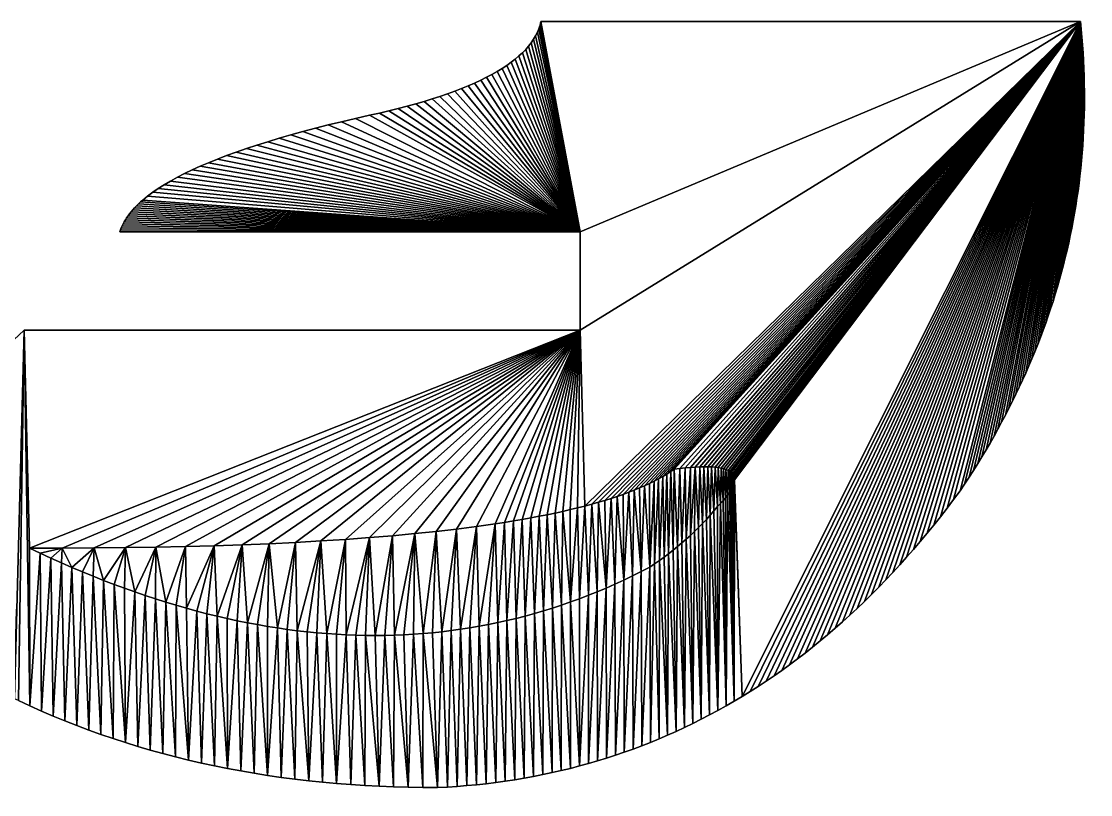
# Model space of a CAD drawing. Extents: x 10 to 917, y 10 to 841.
# Drawn here: x 241 to 310, y 209.5 to 259.3 of the extents above; entities that cross this region are included whole.
import ezdxf

# ---------------------------------------------------------------- set-up
doc = ezdxf.new("R2010")
doc.units = 0
doc.header["$MEASUREMENT"] = 0
doc.layers.get('0').update_dxf_attribs({"linetype": 'CONTINUOUS'})

msp = doc.modelspace()

# ---------------------------------------------------------------- linework, layer by layer
for p, q in [((274.494, 259.214), (274.462, 259.096)), ((274.521, 259.333), (274.494, 259.214)), ((309.303, 259.333), (274.521, 259.333)), ((309.353, 258.825), (309.303, 259.333)), ((274.289, 258.632), (274.175, 258.404)), ((274.385, 258.862), (274.289, 258.632)), ((274.426, 258.979), (274.385, 258.862)), ((274.462, 259.096), (274.426, 258.979)), ((309.397, 258.318), (309.353, 258.825)), ((273.891, 257.959), (273.722, 257.741)), ((274.043, 258.18), (273.891, 257.959)), ((274.175, 258.404), (274.043, 258.18)), ((309.437, 257.812), (309.397, 258.318)), ((273.327, 257.313), (273.102, 257.104)), ((273.534, 257.526), (273.327, 257.313)), ((273.722, 257.741), (273.534, 257.526)), ((309.47, 257.308), (309.437, 257.812)), ((309.499, 256.804), (309.47, 257.308)), ((272.315, 256.496), (272.016, 256.299)), ((272.596, 256.696), (272.315, 256.496)), ((272.858, 256.898), (272.596, 256.696)), ((273.102, 257.104), (272.858, 256.898)), ((309.522, 256.302), (309.499, 256.804)), ((271.362, 255.915), (271.008, 255.727)), ((271.699, 256.105), (271.362, 255.915)), ((272.016, 256.299), (271.699, 256.105)), ((309.539, 255.801), (309.522, 256.302)), ((309.551, 255.301), (309.539, 255.801)), ((269.833, 255.183), (269.404, 255.008)), ((270.243, 255.361), (269.833, 255.183)), ((270.635, 255.543), (270.243, 255.361)), ((271.008, 255.727), (270.635, 255.543)), ((309.558, 254.802), (309.551, 255.301)), ((268.007, 254.501), (267.504, 254.338)), ((268.491, 254.667), (268.007, 254.501)), ((268.957, 254.836), (268.491, 254.667)), ((269.404, 255.008), (268.957, 254.836)), ((309.559, 254.304), (309.558, 254.802)), ((265.308, 253.716), (264.713, 253.569)), ((265.885, 253.867), (265.308, 253.716)), ((266.443, 254.021), (265.885, 253.867)), ((266.983, 254.178), (266.443, 254.021)), ((267.504, 254.338), (266.983, 254.178)), ((309.545, 253.312), (309.554, 253.807)), ((309.554, 253.807), (309.559, 254.304)), ((262.554, 253.076), (261.667, 252.868)), ((263.467, 253.283), (262.554, 253.076)), ((264.099, 253.424), (263.467, 253.283)), ((264.713, 253.569), (264.099, 253.424)), ((309.53, 252.817), (309.545, 253.312)), ((259.973, 252.446), (259.166, 252.232)), ((260.807, 252.658), (259.973, 252.446)), ((261.667, 252.868), (260.807, 252.658)), ((309.483, 251.831), (309.509, 252.324)), ((309.509, 252.324), (309.53, 252.817)), ((257.63, 251.799), (256.902, 251.579)), ((258.385, 252.016), (257.63, 251.799)), ((259.166, 252.232), (258.385, 252.016)), ((309.451, 251.34), (309.483, 251.831)), ((255.526, 251.135), (254.877, 250.91)), ((256.201, 251.358), (255.526, 251.135)), ((256.902, 251.579), (256.201, 251.358)), ((309.414, 250.85), (309.451, 251.34)), ((253.659, 250.455), (253.09, 250.224)), ((254.255, 250.683), (253.659, 250.455)), ((254.877, 250.91), (254.255, 250.683)), ((309.324, 249.873), (309.372, 250.361)), ((309.372, 250.361), (309.414, 250.85)), ((252.031, 249.758), (251.541, 249.522)), ((252.547, 249.992), (252.031, 249.758)), ((253.09, 250.224), (252.547, 249.992)), ((309.271, 249.386), (309.324, 249.873)), ((250.64, 249.044), (250.23, 248.803)), ((251.077, 249.284), (250.64, 249.044)), ((251.541, 249.522), (251.077, 249.284)), ((309.148, 248.416), (309.212, 248.901)), ((309.212, 248.901), (309.271, 249.386)), ((249.488, 248.314), (249.157, 248.067)), ((249.846, 248.56), (249.488, 248.314)), ((250.23, 248.803), (249.846, 248.56)), ((309.078, 247.933), (309.148, 248.416)), ((248.574, 247.568), (248.445, 247.442)), ((248.71, 247.693), (248.574, 247.568)), ((248.852, 247.819), (248.71, 247.693)), ((249.157, 248.067), (248.852, 247.819)), ((309.003, 247.451), (309.078, 247.933)), ((247.898, 246.805), (247.808, 246.676)), ((247.994, 246.933), (247.898, 246.805)), ((248.097, 247.061), (247.994, 246.933)), ((248.206, 247.188), (248.097, 247.061)), ((248.322, 247.315), (248.206, 247.188)), ((248.445, 247.442), (248.322, 247.315)), ((308.837, 246.489), (308.923, 246.969)), ((308.923, 246.969), (309.003, 247.451)), ((247.516, 246.156), (247.46, 246.025)), ((247.58, 246.287), (247.516, 246.156)), ((247.649, 246.417), (247.58, 246.287)), ((247.725, 246.547), (247.649, 246.417)), ((247.808, 246.676), (247.725, 246.547)), ((308.746, 246.01), (308.837, 246.489)), ((247.41, 245.894), (247.367, 245.762)), ((247.367, 245.762), (277.039, 245.762)), ((247.46, 246.025), (247.41, 245.894)), ((277.039, 245.762), (277.039, 239.42)), ((308.547, 245.055), (308.649, 245.532)), ((308.649, 245.532), (308.746, 246.01)), ((308.439, 244.58), (308.547, 245.055)), ((308.207, 243.632), (308.326, 244.105)), ((308.326, 244.105), (308.439, 244.58)), ((308.083, 243.159), (308.207, 243.632)), ((307.819, 242.218), (307.954, 242.688)), ((307.954, 242.688), (308.083, 243.159)), ((307.679, 241.749), (307.819, 242.218)), ((307.382, 240.814), (307.533, 241.281)), ((307.533, 241.281), (307.679, 241.749)), ((307.225, 240.349), (307.382, 240.814)), ((307.063, 239.884), (307.225, 240.349)), ((241.207, 239.42), (240.534, 238.81)), ((277.039, 239.42), (241.207, 239.42)), ((306.722, 238.958), (306.895, 239.421)), ((306.895, 239.421), (307.063, 239.884)), ((306.544, 238.497), (306.722, 238.958)), ((306.171, 237.578), (306.36, 238.037)), ((306.36, 238.037), (306.544, 238.497)), ((305.976, 237.12), (306.171, 237.578)), ((305.57, 236.207), (305.776, 236.663)), ((305.776, 236.663), (305.976, 237.12)), ((305.359, 235.753), (305.57, 236.207)), ((304.921, 234.847), (305.143, 235.299)), ((305.143, 235.299), (305.359, 235.753)), ((304.46, 233.946), (304.693, 234.396)), ((304.693, 234.396), (304.921, 234.847)), ((304.222, 233.496), (304.46, 233.946)), ((303.729, 232.602), (303.978, 233.049)), ((303.978, 233.049), (304.222, 233.496)), ((303.475, 232.156), (303.729, 232.602)), ((302.949, 231.268), (303.215, 231.711)), ((303.215, 231.711), (303.475, 232.156)), ((302.678, 230.826), (302.949, 231.268)), ((282.636, 230.153), (282.884, 230.31)), ((282.884, 230.31), (283.118, 230.471)), ((283.118, 230.471), (283.481, 230.516)), ((283.481, 230.516), (283.826, 230.553)), ((283.826, 230.553), (284.153, 230.582)), ((284.153, 230.582), (284.463, 230.604)), ((284.463, 230.604), (284.754, 230.617)), ((284.754, 230.617), (285.028, 230.623)), ((285.028, 230.623), (285.284, 230.622)), ((285.284, 230.622), (285.523, 230.612)), ((285.523, 230.612), (285.743, 230.595)), ((285.743, 230.595), (285.946, 230.57)), ((285.946, 230.57), (286.131, 230.537)), ((286.131, 230.537), (286.299, 230.497)), ((286.299, 230.497), (286.448, 230.449)), ((286.448, 230.449), (286.58, 230.393)), ((286.58, 230.393), (286.694, 230.329)), ((286.694, 230.329), (286.79, 230.258)), ((286.79, 230.258), (286.868, 230.179)), ((302.12, 229.944), (302.402, 230.384)), ((302.402, 230.384), (302.678, 230.826)), ((281.515, 229.547), (281.815, 229.694)), ((281.815, 229.694), (282.102, 229.844)), ((282.102, 229.844), (282.376, 229.997)), ((282.376, 229.997), (282.636, 230.153)), ((286.868, 230.179), (286.901, 230.136)), ((286.901, 230.136), (286.929, 230.092)), ((286.929, 230.092), (286.953, 230.045)), ((286.953, 230.045), (286.972, 229.997)), ((286.994, 229.667), (286.965, 229.541)), ((286.972, 229.997), (286.987, 229.947)), ((286.987, 229.947), (286.997, 229.895)), ((287.004, 229.785), (286.994, 229.667)), ((286.997, 229.895), (287.004, 229.785)), ((301.833, 229.505), (302.12, 229.944)), ((279.817, 228.847), (280.183, 228.982)), ((280.183, 228.982), (280.536, 229.119)), ((280.536, 229.119), (280.875, 229.259)), ((280.875, 229.259), (281.202, 229.402)), ((281.202, 229.402), (281.515, 229.547)), ((286.674, 228.961), (286.557, 228.797)), ((286.774, 229.118), (286.674, 228.961)), ((286.855, 229.267), (286.774, 229.118)), ((286.919, 229.408), (286.855, 229.267)), ((286.965, 229.541), (286.919, 229.408)), ((301.122, 228.504), (301.54, 229.067)), ((301.54, 229.067), (301.833, 229.505)), ((277.343, 228.092), (277.789, 228.212)), ((277.789, 228.212), (278.221, 228.334)), ((278.221, 228.334), (278.639, 228.458)), ((278.639, 228.458), (279.045, 228.585)), ((279.045, 228.585), (279.438, 228.715)), ((279.438, 228.715), (279.817, 228.847)), ((286.099, 228.257), (285.91, 228.062)), ((286.269, 228.445), (286.099, 228.257)), ((286.422, 228.625), (286.269, 228.445)), ((286.557, 228.797), (286.422, 228.625)), ((300.7, 227.949), (301.122, 228.504)), ((274.395, 227.43), (274.919, 227.534)), ((274.919, 227.534), (275.431, 227.641)), ((275.431, 227.641), (275.929, 227.75)), ((275.929, 227.75), (276.413, 227.861)), ((276.413, 227.861), (276.885, 227.976)), ((276.885, 227.976), (277.343, 228.092)), ((285.435, 227.506), (285.189, 227.235)), ((285.675, 227.782), (285.435, 227.506)), ((285.91, 228.062), (285.675, 227.782)), ((300.275, 227.402), (300.7, 227.949)), ((270.355, 226.775), (271.575, 226.949)), ((271.575, 226.949), (272.166, 227.04)), ((272.166, 227.04), (272.743, 227.134)), ((272.743, 227.134), (273.307, 227.23)), ((273.307, 227.23), (273.857, 227.329)), ((273.857, 227.329), (274.395, 227.43)), ((284.939, 226.969), (284.683, 226.708)), ((285.189, 227.235), (284.939, 226.969)), ((299.414, 226.334), (299.846, 226.864)), ((299.846, 226.864), (300.275, 227.402)), ((263.462, 226.057), (264.946, 226.18)), ((264.946, 226.18), (266.377, 226.313)), ((266.377, 226.313), (267.756, 226.457)), ((267.756, 226.457), (269.082, 226.611)), ((269.082, 226.611), (270.355, 226.775)), ((284.157, 226.2), (283.886, 225.954)), ((284.423, 226.452), (284.157, 226.2)), ((284.683, 226.708), (284.423, 226.452)), ((298.978, 225.813), (299.414, 226.334)), ((247.73, 225.412), (249.689, 225.442)), ((249.689, 225.442), (251.595, 225.483)), ((251.595, 225.483), (253.449, 225.534)), ((253.449, 225.534), (255.249, 225.596)), ((255.249, 225.596), (256.998, 225.667)), ((256.998, 225.667), (258.693, 225.749)), ((258.693, 225.749), (260.335, 225.841)), ((260.335, 225.841), (261.925, 225.944)), ((261.925, 225.944), (263.462, 226.057)), ((283.33, 225.475), (283.044, 225.243)), ((283.61, 225.712), (283.33, 225.475)), ((283.886, 225.954), (283.61, 225.712)), ((298.539, 225.3), (298.978, 225.813)), ((242.225, 225.055), (241.536, 225.382)), ((241.536, 225.382), (243.653, 225.382)), ((242.913, 224.738), (242.225, 225.055)), ((243.599, 224.431), (242.913, 224.738)), ((243.653, 225.382), (245.718, 225.392)), ((245.718, 225.392), (247.73, 225.412)), ((282.457, 224.793), (282.156, 224.575)), ((282.753, 225.015), (282.457, 224.793)), ((283.044, 225.243), (282.753, 225.015)), ((297.651, 224.299), (298.097, 224.795)), ((298.097, 224.795), (298.539, 225.3)), ((244.283, 224.133), (243.599, 224.431)), ((244.964, 223.845), (244.283, 224.133)), ((281.539, 224.154), (280.978, 223.865)), ((281.85, 224.362), (281.539, 224.154)), ((282.156, 224.575), (281.85, 224.362)), ((297.202, 223.811), (297.651, 224.299)), ((245.644, 223.567), (244.964, 223.845)), ((246.321, 223.299), (245.644, 223.567)), ((280.416, 223.587), (279.852, 223.318)), ((280.978, 223.865), (280.416, 223.587)), ((296.749, 223.332), (297.202, 223.811)), ((246.997, 223.041), (246.321, 223.299)), ((247.67, 222.792), (246.997, 223.041)), ((248.341, 222.553), (247.67, 222.792)), ((278.717, 222.809), (278.146, 222.569)), ((279.285, 223.058), (278.717, 222.809)), ((279.852, 223.318), (279.285, 223.058)), ((295.834, 222.398), (296.293, 222.861)), ((296.293, 222.861), (296.749, 223.332)), ((249.011, 222.324), (248.341, 222.553)), ((249.678, 222.104), (249.011, 222.324)), ((250.343, 221.895), (249.678, 222.104)), ((276.999, 222.119), (276.422, 221.909)), ((277.574, 222.34), (276.999, 222.119)), ((278.146, 222.569), (277.574, 222.34)), ((295.371, 221.944), (295.834, 222.398)), ((251.006, 221.695), (250.343, 221.895)), ((251.667, 221.505), (251.006, 221.695)), ((252.326, 221.324), (251.667, 221.505)), ((252.983, 221.154), (252.326, 221.324)), ((274.68, 221.337), (274.095, 221.165)), ((275.262, 221.518), (274.68, 221.337)), ((275.843, 221.709), (275.262, 221.518)), ((276.422, 221.909), (275.843, 221.709)), ((294.434, 221.061), (294.904, 221.498)), ((294.904, 221.498), (295.371, 221.944)), ((253.638, 220.993), (252.983, 221.154)), ((254.291, 220.842), (253.638, 220.993)), ((254.941, 220.701), (254.291, 220.842)), ((255.59, 220.569), (254.941, 220.701)), ((272.327, 220.71), (271.734, 220.578)), ((272.919, 220.852), (272.327, 220.71)), ((273.508, 221.004), (272.919, 220.852)), ((274.095, 221.165), (273.508, 221.004)), ((293.484, 220.211), (293.961, 220.632)), ((293.961, 220.632), (294.434, 221.061)), ((256.237, 220.447), (255.59, 220.569)), ((256.881, 220.335), (256.237, 220.447)), ((257.524, 220.233), (256.881, 220.335)), ((258.164, 220.141), (257.524, 220.233)), ((258.803, 220.058), (258.164, 220.141)), ((259.439, 219.985), (258.803, 220.058)), ((260.073, 219.922), (259.439, 219.985)), ((260.705, 219.869), (260.073, 219.922)), ((267.524, 219.926), (266.915, 219.872)), ((268.132, 219.99), (267.524, 219.926)), ((268.738, 220.063), (268.132, 219.99)), ((269.341, 220.147), (268.738, 220.063)), ((269.942, 220.24), (269.341, 220.147)), ((270.542, 220.343), (269.942, 220.24)), ((271.139, 220.456), (270.542, 220.343)), ((271.734, 220.578), (271.139, 220.456)), ((293.004, 219.799), (293.484, 220.211)), ((261.336, 219.825), (260.705, 219.869)), ((261.964, 219.791), (261.336, 219.825)), ((262.59, 219.767), (261.964, 219.791)), ((263.214, 219.753), (262.59, 219.767)), ((263.836, 219.748), (263.214, 219.753)), ((264.456, 219.753), (263.836, 219.748)), ((265.074, 219.768), (264.456, 219.753)), ((265.689, 219.793), (265.074, 219.768)), ((266.303, 219.828), (265.689, 219.793)), ((266.915, 219.872), (266.303, 219.828)), ((292.034, 219), (292.521, 219.395)), ((292.521, 219.395), (293.004, 219.799)), ((291.05, 218.234), (291.544, 218.613)), ((291.544, 218.613), (292.034, 219)), ((290.052, 217.502), (290.552, 217.864)), ((290.552, 217.864), (291.05, 218.234)), ((289.548, 217.149), (290.052, 217.502)), ((288.015, 216.139), (288.529, 216.467)), ((288.529, 216.467), (289.04, 216.804)), ((289.04, 216.804), (289.548, 217.149)), ((286.976, 215.508), (287.497, 215.819)), ((287.497, 215.819), (288.015, 216.139)), ((240.834, 215.556), (241.572, 215.21)), ((241.572, 215.21), (242.317, 214.876)), ((285.923, 214.91), (286.451, 215.205)), ((286.451, 215.205), (286.976, 215.508)), ((242.317, 214.876), (243.069, 214.552)), ((243.069, 214.552), (243.827, 214.239)), ((284.857, 214.346), (285.392, 214.624)), ((285.392, 214.624), (285.923, 214.91)), ((243.827, 214.239), (244.593, 213.938)), ((244.593, 213.938), (245.365, 213.647)), ((283.231, 213.563), (283.777, 213.815)), ((283.777, 213.815), (284.318, 214.076)), ((284.318, 214.076), (284.857, 214.346)), ((245.365, 213.647), (246.145, 213.368)), ((246.145, 213.368), (246.931, 213.099)), ((246.931, 213.099), (247.724, 212.841)), ((281.575, 212.855), (282.131, 213.082)), ((282.131, 213.082), (282.683, 213.318)), ((282.683, 213.318), (283.231, 213.563)), ((247.724, 212.841), (248.524, 212.594)), ((248.524, 212.594), (249.33, 212.359)), ((249.33, 212.359), (250.144, 212.134)), ((279.888, 212.223), (280.454, 212.425)), ((280.454, 212.425), (281.016, 212.636)), ((281.016, 212.636), (281.575, 212.855)), ((250.144, 212.134), (250.964, 211.92)), ((250.964, 211.92), (251.791, 211.717)), ((251.791, 211.717), (252.625, 211.525)), ((277.591, 211.498), (278.17, 211.666)), ((278.17, 211.666), (278.747, 211.844)), ((278.747, 211.844), (279.319, 212.029)), ((279.319, 212.029), (279.888, 212.223)), ((252.625, 211.525), (253.466, 211.344)), ((253.466, 211.344), (254.314, 211.174)), ((254.314, 211.174), (255.169, 211.015)), ((255.169, 211.015), (256.03, 210.867)), ((275.239, 210.907), (275.832, 211.042)), ((275.832, 211.042), (276.422, 211.185)), ((276.422, 211.185), (277.008, 211.337)), ((277.008, 211.337), (277.591, 211.498)), ((256.03, 210.867), (256.899, 210.73)), ((256.899, 210.73), (257.774, 210.604)), ((257.774, 210.604), (258.656, 210.489)), ((258.656, 210.489), (259.545, 210.385)), ((259.545, 210.385), (260.441, 210.291)), ((260.441, 210.291), (261.343, 210.209)), ((270.991, 210.196), (271.608, 210.272)), ((271.608, 210.272), (272.222, 210.357)), ((272.222, 210.357), (272.832, 210.45)), ((272.832, 210.45), (273.439, 210.552)), ((273.439, 210.552), (274.042, 210.662)), ((274.042, 210.662), (274.642, 210.78)), ((274.642, 210.78), (275.239, 210.907)), ((261.343, 210.209), (262.253, 210.138)), ((262.253, 210.138), (263.169, 210.077)), ((263.169, 210.077), (264.092, 210.028)), ((264.092, 210.028), (265.022, 209.99)), ((265.022, 209.99), (265.959, 209.962)), ((265.959, 209.962), (266.903, 209.946)), ((266.903, 209.946), (267.853, 209.94)), ((267.853, 209.94), (268.488, 209.975)), ((268.488, 209.975), (269.119, 210.018)), ((269.119, 210.018), (269.746, 210.069)), ((269.746, 210.069), (270.37, 210.128)), ((270.37, 210.128), (270.991, 210.196))]:
    msp.add_line(p, q)

# ---------------------------------------------------------------- meshes
mesh = msp.add_polyface()
corners = [(277.039, 245.762), (252.031, 249.758), (252.547, 249.992), (253.09, 250.224), (253.659, 250.455), (254.255, 250.683), (254.877, 250.91), (255.526, 251.135), (256.201, 251.358), (256.902, 251.579), (257.63, 251.799), (258.385, 252.016), (259.166, 252.232), (259.973, 252.446), (260.807, 252.658), (261.667, 252.868), (262.554, 253.076), (263.467, 253.283), (264.099, 253.424), (264.713, 253.569), (265.308, 253.716), (265.885, 253.867), (266.443, 254.021), (266.983, 254.178), (267.504, 254.338), (268.007, 254.501), (268.491, 254.667), (268.957, 254.836), (269.404, 255.008), (269.833, 255.183), (270.243, 255.361), (270.635, 255.543), (271.008, 255.727), (271.362, 255.915), (271.699, 256.105), (272.016, 256.299), (272.315, 256.496), (272.596, 256.696), (272.858, 256.898), (273.102, 257.104), (273.327, 257.313), (273.534, 257.526), (273.722, 257.741), (273.891, 257.959), (274.043, 258.18), (274.175, 258.404), (274.289, 258.632), (274.385, 258.862), (274.426, 258.979), (274.462, 259.096), (274.494, 259.214), (274.521, 259.333)]
mesh.append_faces([[corners[k] for k in face] for face in [(0, 1, 2), (0, 2, 3), (0, 3, 4), (0, 4, 5), (0, 5, 6), (0, 6, 7), (0, 7, 8), (0, 8, 9), (0, 9, 10), (0, 10, 11), (0, 11, 12), (0, 12, 13), (0, 13, 14), (0, 14, 15), (0, 15, 16), (0, 16, 17), (0, 17, 18), (0, 18, 19), (0, 19, 20), (0, 20, 21), (0, 21, 22), (0, 22, 23), (0, 23, 24), (0, 24, 25), (0, 25, 26), (0, 26, 27), (0, 27, 28), (0, 28, 29), (0, 29, 30), (0, 30, 31), (0, 31, 32), (0, 32, 33), (0, 33, 34), (0, 34, 35), (0, 35, 36), (0, 36, 37), (0, 37, 38), (0, 38, 39), (0, 39, 40), (0, 40, 41), (0, 41, 42), (0, 42, 43), (0, 43, 44), (0, 44, 45), (0, 45, 46), (0, 46, 47), (0, 47, 48), (0, 48, 49), (0, 49, 50), (0, 50, 51)]], dxfattribs={"vtx0": -1, "vtx2": -1})
mesh = msp.add_polyface()
corners = [(277.039, 245.762), (274.521, 259.333), (309.303, 259.333), (277.039, 239.42), (277.343, 228.092), (280.183, 228.982), (280.536, 229.119), (280.875, 229.259), (281.202, 229.402), (281.515, 229.547), (281.815, 229.694), (282.102, 229.844), (282.376, 229.997), (282.636, 230.153), (282.884, 230.31), (283.118, 230.471), (283.481, 230.516), (283.826, 230.553), (284.153, 230.582), (284.463, 230.604), (284.754, 230.617), (285.028, 230.623), (285.284, 230.622), (285.523, 230.612), (285.743, 230.595), (285.946, 230.57), (286.131, 230.537), (286.299, 230.497), (286.448, 230.449), (286.58, 230.393), (286.694, 230.329), (286.79, 230.258), (286.868, 230.179), (286.901, 230.136), (286.929, 230.092), (286.953, 230.045), (286.972, 229.997), (286.987, 229.947), (286.997, 229.895), (287.004, 229.785), (301.54, 229.067), (301.833, 229.505), (302.12, 229.944), (302.402, 230.384), (302.678, 230.826), (302.949, 231.268), (303.215, 231.711), (303.475, 232.156), (303.729, 232.602), (303.978, 233.049), (304.222, 233.496), (304.46, 233.946), (304.693, 234.396), (304.921, 234.847)]
mesh.append_faces([[corners[k] for k in face] for face in [(0, 2, 3), (5, 2, 6), (6, 2, 7), (7, 2, 8), (8, 2, 9), (9, 2, 10), (10, 2, 11), (11, 2, 12), (12, 2, 13), (13, 2, 14), (14, 2, 15), (15, 2, 16), (16, 2, 17), (17, 2, 18), (18, 2, 19), (19, 2, 20), (20, 2, 21), (21, 2, 22), (22, 2, 23), (23, 2, 24), (24, 2, 25), (25, 2, 26), (26, 2, 27), (27, 2, 28), (28, 2, 29), (29, 2, 30), (30, 2, 31), (31, 2, 32), (32, 2, 33), (33, 2, 34), (34, 2, 35), (35, 2, 36), (36, 2, 37), (37, 2, 38), (38, 2, 39), (40, 2, 41), (41, 2, 42), (42, 2, 43), (43, 2, 44), (44, 2, 45), (45, 2, 46), (46, 2, 47), (47, 2, 48), (48, 2, 49), (49, 2, 50), (50, 2, 51), (51, 2, 52), (52, 2, 53)]], dxfattribs={"vtx0": -1, "vtx1": -1})
mesh.append_faces([[corners[k] for k in face] for face in [(3, 2, 4)]], dxfattribs={"vtx0": -1, "vtx1": -1, "vtx2": -1})
mesh.append_faces([[corners[k] for k in face] for face in [(0, 1, 2)]], dxfattribs={"vtx0": -1, "vtx2": -1})
mesh = msp.add_polyface()
corners = [(277.343, 228.092), (309.303, 259.333), (277.789, 228.212), (278.221, 228.334), (278.639, 228.458), (279.045, 228.585), (279.438, 228.715), (279.817, 228.847), (280.183, 228.982), (287.004, 229.785), (287.497, 215.819), (288.015, 216.139), (288.529, 216.467), (289.04, 216.804), (289.548, 217.149), (290.052, 217.502), (290.552, 217.864), (291.05, 218.234), (291.544, 218.613), (292.034, 219), (292.521, 219.395), (293.004, 219.799), (293.484, 220.211), (293.961, 220.632), (294.434, 221.061), (294.904, 221.498), (295.371, 221.944), (295.834, 222.398), (296.293, 222.861), (296.749, 223.332), (297.202, 223.811), (297.651, 224.299), (298.097, 224.795), (298.539, 225.3), (298.978, 225.813), (299.414, 226.334), (299.846, 226.864), (300.275, 227.402), (300.7, 227.949), (301.122, 228.504), (301.54, 229.067), (286.451, 215.205), (286.099, 228.257), (286.269, 228.445), (286.422, 228.625), (286.557, 228.797), (286.976, 215.508), (286.674, 228.961), (286.774, 229.118), (286.855, 229.267), (286.919, 229.408), (286.965, 229.541), (286.994, 229.667)]
mesh.append_faces([[corners[k] for k in face] for face in [(0, 1, 2), (2, 1, 3), (3, 1, 4), (4, 1, 5), (5, 1, 6), (6, 1, 7), (7, 1, 8), (10, 1, 11), (11, 1, 12), (12, 1, 13), (13, 1, 14), (14, 1, 15), (15, 1, 16), (16, 1, 17), (17, 1, 18), (18, 1, 19), (19, 1, 20), (20, 1, 21), (21, 1, 22), (22, 1, 23), (23, 1, 24), (24, 1, 25), (25, 1, 26), (26, 1, 27), (27, 1, 28), (28, 1, 29), (29, 1, 30), (30, 1, 31), (31, 1, 32), (32, 1, 33), (33, 1, 34), (34, 1, 35), (35, 1, 36), (36, 1, 37), (37, 1, 38), (38, 1, 39), (39, 1, 40), (41, 45, 46), (46, 52, 10)]], dxfattribs={"vtx0": -1, "vtx1": -1})
mesh.append_faces([[corners[k] for k in face] for face in [(9, 1, 10)]], dxfattribs={"vtx0": -1, "vtx1": -1, "vtx2": -1})
mesh.append_faces([[corners[k] for k in face] for face in [(41, 42, 43), (41, 43, 44), (41, 44, 45), (46, 45, 47), (46, 47, 48), (46, 48, 49), (46, 49, 50), (46, 50, 51), (46, 51, 52), (10, 52, 9)]], dxfattribs={"vtx0": -1, "vtx2": -1})
mesh = msp.add_polyface()
corners = [(304.921, 234.847), (309.303, 259.333), (305.143, 235.299), (305.359, 235.753), (305.57, 236.207), (305.776, 236.663), (305.976, 237.12), (306.171, 237.578), (306.36, 238.037), (306.544, 238.497), (306.722, 238.958), (306.895, 239.421), (307.063, 239.884), (307.225, 240.349), (307.382, 240.814), (307.533, 241.281), (307.679, 241.749), (307.819, 242.218), (307.954, 242.688), (308.083, 243.159), (308.207, 243.632), (308.326, 244.105), (308.439, 244.58), (308.547, 245.055), (308.649, 245.532), (308.746, 246.01), (308.837, 246.489), (308.923, 246.969), (309.003, 247.451), (309.078, 247.933), (309.148, 248.416), (309.212, 248.901), (309.271, 249.386), (309.324, 249.873), (309.353, 258.825), (309.372, 250.361), (309.397, 258.318), (309.414, 250.85), (309.437, 257.812), (309.451, 251.34), (309.47, 257.308), (309.483, 251.831), (309.499, 256.804), (309.509, 252.324), (309.522, 256.302), (309.53, 252.817), (309.539, 255.801), (309.545, 253.312), (309.551, 255.301), (309.554, 253.807), (309.558, 254.802), (309.559, 254.304)]
mesh.append_faces([[corners[k] for k in face] for face in [(49, 50, 51)]], dxfattribs={"vtx0": -1})
mesh.append_faces([[corners[k] for k in face] for face in [(0, 1, 2), (2, 1, 3), (3, 1, 4), (4, 1, 5), (5, 1, 6), (6, 1, 7), (7, 1, 8), (8, 1, 9), (9, 1, 10), (10, 1, 11), (11, 1, 12), (12, 1, 13), (13, 1, 14), (14, 1, 15), (15, 1, 16), (16, 1, 17), (17, 1, 18), (18, 1, 19), (19, 1, 20), (20, 1, 21), (21, 1, 22), (22, 1, 23), (23, 1, 24), (24, 1, 25), (25, 1, 26), (26, 1, 27), (27, 1, 28), (28, 1, 29), (29, 1, 30), (30, 1, 31), (31, 1, 32), (32, 1, 33), (33, 34, 35), (35, 36, 37), (37, 38, 39), (39, 40, 41), (41, 42, 43), (43, 44, 45), (45, 46, 47), (47, 48, 49)]], dxfattribs={"vtx0": -1, "vtx1": -1})
mesh.append_faces([[corners[k] for k in face] for face in [(33, 1, 34), (35, 34, 36), (37, 36, 38), (39, 38, 40), (41, 40, 42), (43, 42, 44), (45, 44, 46), (47, 46, 48), (49, 48, 50)]], dxfattribs={"vtx0": -1, "vtx2": -1})
mesh = msp.add_polyface()
corners = [(247.41, 245.894), (277.039, 245.762), (247.367, 245.762), (247.46, 246.025), (247.516, 246.156), (247.58, 246.287), (247.649, 246.417), (247.725, 246.547), (247.808, 246.676), (247.898, 246.805), (247.994, 246.933), (248.097, 247.061), (248.206, 247.188), (248.322, 247.315), (248.445, 247.442), (248.574, 247.568), (248.71, 247.693), (248.852, 247.819), (249.157, 248.067), (249.488, 248.314), (249.846, 248.56), (250.23, 248.803), (250.64, 249.044), (251.077, 249.284), (251.541, 249.522), (252.031, 249.758), (277.039, 239.42), (241.536, 225.382), (241.207, 239.42), (243.653, 225.382), (245.718, 225.392), (247.73, 225.412), (249.689, 225.442), (251.595, 225.483), (253.449, 225.534), (255.249, 225.596), (256.998, 225.667), (258.693, 225.749), (260.335, 225.841), (261.925, 225.944), (263.462, 226.057), (264.946, 226.18), (266.377, 226.313), (267.756, 226.457), (269.082, 226.611), (270.355, 226.775), (271.575, 226.949), (272.166, 227.04), (272.743, 227.134), (273.307, 227.23), (273.857, 227.329), (274.395, 227.43), (274.919, 227.534), (275.431, 227.641)]
mesh.append_faces([[corners[k] for k in face] for face in [(0, 1, 2)]], dxfattribs={"vtx0": -1})
mesh.append_faces([[corners[k] for k in face] for face in [(26, 27, 28), (27, 26, 29), (29, 26, 30), (30, 26, 31), (31, 26, 32), (32, 26, 33), (33, 26, 34), (34, 26, 35), (35, 26, 36), (36, 26, 37), (37, 26, 38), (38, 26, 39), (39, 26, 40), (40, 26, 41), (41, 26, 42), (42, 26, 43), (43, 26, 44), (44, 26, 45), (45, 26, 46), (46, 26, 47), (47, 26, 48), (48, 26, 49), (49, 26, 50), (50, 26, 51), (51, 26, 52), (52, 26, 53)]], dxfattribs={"vtx0": -1, "vtx1": -1})
mesh.append_faces([[corners[k] for k in face] for face in [(1, 0, 3), (1, 3, 4), (1, 4, 5), (1, 5, 6), (1, 6, 7), (1, 7, 8), (1, 8, 9), (1, 9, 10), (1, 10, 11), (1, 11, 12), (1, 12, 13), (1, 13, 14), (1, 14, 15), (1, 15, 16), (1, 16, 17), (1, 17, 18), (1, 18, 19), (1, 19, 20), (1, 20, 21), (1, 21, 22), (1, 22, 23), (1, 23, 24), (1, 24, 25)]], dxfattribs={"vtx0": -1, "vtx2": -1})
mesh = msp.add_polyface()
corners = [(234.363, 216.953), (234.342, 228.892), (234.75, 229.809), (234.667, 216.947), (234.969, 216.936), (235.162, 230.693), (235.269, 216.92), (235.576, 231.541), (235.566, 216.899), (235.862, 216.873), (235.993, 232.355), (236.156, 216.842), (236.202, 232.749), (236.447, 216.806), (236.412, 233.134), (236.623, 233.511), (236.737, 216.765), (236.835, 233.879), (237.024, 216.719), (237.047, 234.238), (237.31, 216.668), (237.26, 234.589), (237.473, 234.931), (237.593, 216.613), (237.687, 235.264), (237.875, 216.552), (237.902, 235.589), (238.154, 216.486), (238.118, 235.905), (238.334, 236.212), (238.431, 216.415), (238.551, 236.511), (238.706, 216.34), (238.769, 236.801), (238.979, 216.259), (238.987, 237.083), (239.25, 216.173), (239.206, 237.355), (239.426, 237.619), (239.519, 216.083), (239.646, 237.875), (239.786, 215.987), (239.867, 238.122), (240.051, 215.887), (240.089, 238.36), (240.314, 215.781), (240.311, 238.589), (240.534, 238.81), (240.575, 215.671), (241.207, 239.42), (240.834, 215.556), (241.572, 215.21)]
mesh.append_faces([[corners[k] for k in face] for face in [(0, 2, 3), (3, 2, 4), (4, 5, 6), (6, 7, 8), (8, 7, 9), (9, 10, 11), (11, 12, 13), (13, 15, 16), (16, 17, 18), (18, 19, 20), (20, 22, 23), (23, 24, 25), (25, 26, 27), (27, 29, 30), (30, 31, 32), (32, 33, 34), (34, 35, 36), (36, 38, 39), (39, 40, 41), (41, 42, 43), (43, 44, 45), (45, 47, 48), (48, 49, 50), (50, 49, 51)]], dxfattribs={"vtx0": -1, "vtx1": -1})
mesh.append_faces([[corners[k] for k in face] for face in [(0, 1, 2), (4, 2, 5), (6, 5, 7), (9, 7, 10), (11, 10, 12), (13, 12, 14), (13, 14, 15), (16, 15, 17), (18, 17, 19), (20, 19, 21), (20, 21, 22), (23, 22, 24), (25, 24, 26), (27, 26, 28), (27, 28, 29), (30, 29, 31), (32, 31, 33), (34, 33, 35), (36, 35, 37), (36, 37, 38), (39, 38, 40), (41, 40, 42), (43, 42, 44), (45, 44, 46), (45, 46, 47), (48, 47, 49)]], dxfattribs={"vtx0": -1, "vtx2": -1})
mesh = msp.add_polyface()
corners = [(241.572, 215.21), (241.207, 239.42), (241.536, 225.382), (242.225, 225.055), (242.317, 214.876), (242.913, 224.738), (243.069, 214.552), (243.599, 224.431), (243.827, 214.239), (244.283, 224.133), (244.593, 213.938), (244.964, 223.845), (245.365, 213.647), (245.644, 223.567), (246.145, 213.368), (246.321, 223.299), (246.931, 213.099), (246.997, 223.041), (247.724, 212.841), (247.67, 222.792), (248.341, 222.553), (248.524, 212.594), (249.011, 222.324), (249.33, 212.359), (249.678, 222.104), (250.144, 212.134), (250.343, 221.895), (250.964, 211.92), (251.006, 221.695), (251.791, 211.717), (251.667, 221.505), (252.326, 221.324), (252.625, 211.525), (252.983, 221.154), (253.466, 211.344), (253.638, 220.993), (254.314, 211.174), (254.291, 220.842), (254.941, 220.701), (255.169, 211.015), (255.59, 220.569), (256.03, 210.867), (256.237, 220.447), (256.899, 210.73), (256.881, 220.335), (257.524, 220.233), (257.774, 210.604), (258.164, 220.141), (258.656, 210.489), (258.803, 220.058), (259.545, 210.385)]
mesh.append_faces([[corners[k] for k in face] for face in [(0, 3, 4), (4, 5, 6), (6, 7, 8), (8, 9, 10), (10, 11, 12), (12, 13, 14), (14, 15, 16), (16, 17, 18), (18, 20, 21), (21, 22, 23), (23, 24, 25), (25, 26, 27), (27, 28, 29), (29, 31, 32), (32, 33, 34), (34, 35, 36), (36, 38, 39), (39, 40, 41), (41, 42, 43), (43, 45, 46), (46, 47, 48), (48, 49, 50)]], dxfattribs={"vtx0": -1, "vtx1": -1})
mesh.append_faces([[corners[k] for k in face] for face in [(0, 1, 2)]], dxfattribs={"vtx0": -1, "vtx1": -1, "vtx2": -1})
mesh.append_faces([[corners[k] for k in face] for face in [(0, 2, 3), (4, 3, 5), (6, 5, 7), (8, 7, 9), (10, 9, 11), (12, 11, 13), (14, 13, 15), (16, 15, 17), (18, 17, 19), (18, 19, 20), (21, 20, 22), (23, 22, 24), (25, 24, 26), (27, 26, 28), (29, 28, 30), (29, 30, 31), (32, 31, 33), (34, 33, 35), (36, 35, 37), (36, 37, 38), (39, 38, 40), (41, 40, 42), (43, 42, 44), (43, 44, 45), (46, 45, 47), (48, 47, 49)]], dxfattribs={"vtx0": -1, "vtx2": -1})
mesh = msp.add_polyface()
corners = [(275.832, 211.042), (275.843, 221.709), (276.422, 211.185), (276.422, 221.909), (277.008, 211.337), (276.999, 222.119), (277.574, 222.34), (277.591, 211.498), (278.146, 222.569), (278.17, 211.666), (278.717, 222.809), (278.747, 211.844), (279.285, 223.058), (279.319, 212.029), (279.852, 223.318), (279.888, 212.223), (280.416, 223.587), (280.454, 212.425), (280.978, 223.865), (281.016, 212.636), (281.539, 224.154), (281.575, 212.855), (281.85, 224.362), (282.131, 213.082), (282.156, 224.575), (282.683, 213.318), (282.457, 224.793), (282.753, 225.015), (283.231, 213.563), (283.044, 225.243), (283.33, 225.475), (283.777, 213.815), (283.61, 225.712), (283.886, 225.954), (284.318, 214.076), (284.157, 226.2), (284.423, 226.452), (284.857, 214.346), (284.683, 226.708), (284.939, 226.969), (285.392, 214.624), (285.189, 227.235), (285.435, 227.506), (285.923, 214.91), (285.675, 227.782), (285.91, 228.062), (286.099, 228.257), (286.451, 215.205), (275.431, 227.641), (277.039, 239.42), (275.929, 227.75), (276.413, 227.861), (276.885, 227.976), (277.343, 228.092)]
mesh.append_faces([[corners[k] for k in face] for face in [(0, 1, 2), (2, 3, 4), (4, 6, 7), (7, 8, 9), (9, 10, 11), (11, 12, 13), (13, 14, 15), (15, 16, 17), (17, 18, 19), (19, 20, 21), (21, 22, 23), (23, 24, 25), (25, 27, 28), (28, 30, 31), (31, 33, 34), (34, 36, 37), (37, 39, 40), (40, 42, 43), (43, 46, 47), (48, 49, 50), (50, 49, 51), (51, 49, 52), (52, 49, 53)]], dxfattribs={"vtx0": -1, "vtx1": -1})
mesh.append_faces([[corners[k] for k in face] for face in [(2, 1, 3), (4, 3, 5), (4, 5, 6), (7, 6, 8), (9, 8, 10), (11, 10, 12), (13, 12, 14), (15, 14, 16), (17, 16, 18), (19, 18, 20), (21, 20, 22), (23, 22, 24), (25, 24, 26), (25, 26, 27), (28, 27, 29), (28, 29, 30), (31, 30, 32), (31, 32, 33), (34, 33, 35), (34, 35, 36), (37, 36, 38), (37, 38, 39), (40, 39, 41), (40, 41, 42), (43, 42, 44), (43, 44, 45), (43, 45, 46)]], dxfattribs={"vtx0": -1, "vtx2": -1})
mesh = msp.add_polyface()
corners = [(243.653, 225.382), (242.225, 225.055), (241.536, 225.382), (242.913, 224.738), (243.599, 224.431), (244.283, 224.133), (245.718, 225.392), (244.964, 223.845), (245.644, 223.567), (246.321, 223.299), (247.73, 225.412), (246.997, 223.041), (247.67, 222.792), (248.341, 222.553), (249.689, 225.442), (249.011, 222.324), (249.678, 222.104), (250.343, 221.895), (251.595, 225.483), (251.006, 221.695), (251.667, 221.505), (253.449, 225.534), (252.326, 221.324), (252.983, 221.154), (253.638, 220.993), (255.249, 225.596), (254.291, 220.842), (254.941, 220.701), (255.59, 220.569), (256.998, 225.667), (256.237, 220.447), (256.881, 220.335), (257.524, 220.233), (258.693, 225.749), (258.164, 220.141), (258.803, 220.058), (260.335, 225.841), (259.439, 219.985), (260.073, 219.922), (260.705, 219.869), (261.925, 225.944), (261.336, 219.825), (261.964, 219.791), (263.462, 226.057), (262.59, 219.767), (263.214, 219.753), (263.836, 219.748), (264.946, 226.18), (264.456, 219.753), (265.074, 219.768), (266.377, 226.313), (265.689, 219.793), (266.303, 219.828), (266.915, 219.872), (267.756, 226.457), (267.524, 219.926), (268.132, 219.99), (269.082, 226.611), (268.738, 220.063), (269.341, 220.147), (270.355, 226.775), (269.942, 220.24), (270.542, 220.343), (271.575, 226.949), (271.139, 220.456), (271.734, 220.578), (272.166, 227.04), (272.327, 220.71), (272.743, 227.134), (272.919, 220.852), (273.307, 227.23), (273.508, 221.004), (273.857, 227.329), (274.095, 221.165), (274.395, 227.43), (274.68, 221.337), (274.919, 227.534), (275.262, 221.518), (275.431, 227.641), (275.843, 221.709), (275.929, 227.75), (276.422, 221.909), (276.413, 227.861), (276.885, 227.976), (276.999, 222.119), (277.343, 228.092), (277.574, 222.34), (277.789, 228.212), (278.146, 222.569), (278.221, 228.334), (278.717, 222.809), (278.639, 228.458), (279.045, 228.585), (279.285, 223.058), (279.438, 228.715), (279.852, 223.318), (279.817, 228.847), (280.183, 228.982), (280.416, 223.587), (280.536, 229.119), (280.978, 223.865), (280.875, 229.259), (281.202, 229.402), (281.539, 224.154), (281.515, 229.547), (281.815, 229.694), (281.85, 224.362), (282.102, 229.844), (282.156, 224.575), (282.376, 229.997), (282.457, 224.793), (282.636, 230.153), (282.753, 225.015), (282.884, 230.31), (283.044, 225.243), (283.118, 230.471), (283.33, 225.475), (283.481, 230.516), (283.61, 225.712), (283.826, 230.553), (283.886, 225.954), (284.153, 230.582), (284.157, 226.2), (284.463, 230.604), (284.423, 226.452), (284.683, 226.708), (284.754, 230.617), (284.939, 226.969), (285.028, 230.623), (285.189, 227.235), (285.284, 230.622), (285.435, 227.506), (285.523, 230.612), (285.675, 227.782), (285.743, 230.595), (285.91, 228.062), (285.946, 230.57), (286.099, 228.257), (286.131, 230.537), (286.269, 228.445), (286.299, 230.497), (286.422, 228.625), (286.448, 230.449), (286.557, 228.797), (286.58, 230.393), (286.674, 228.961), (286.694, 230.329), (286.774, 229.118), (286.79, 230.258), (286.855, 229.267), (286.868, 230.179), (286.919, 229.408), (286.901, 230.136), (286.929, 230.092), (286.965, 229.541), (286.953, 230.045), (286.972, 229.997), (286.994, 229.667), (286.987, 229.947), (286.997, 229.895), (287.004, 229.785)]
mesh.append_faces([[corners[k] for k in face] for face in [(0, 1, 2), (157, 159, 160)]], dxfattribs={"vtx0": -1})
mesh.append_faces([[corners[k] for k in face] for face in [(1, 0, 3), (3, 0, 4), (4, 0, 5), (5, 6, 7), (7, 6, 8), (8, 6, 9), (9, 10, 11), (11, 10, 12), (12, 10, 13), (13, 14, 15), (15, 14, 16), (16, 14, 17), (17, 18, 19), (19, 18, 20), (20, 21, 22), (22, 21, 23), (23, 21, 24), (24, 25, 26), (26, 25, 27), (27, 25, 28), (28, 29, 30), (30, 29, 31), (31, 29, 32), (32, 33, 34), (34, 33, 35), (35, 36, 37), (37, 36, 38), (38, 36, 39), (39, 40, 41), (41, 40, 42), (42, 43, 44), (44, 43, 45), (45, 43, 46), (46, 47, 48), (48, 47, 49), (49, 50, 51), (51, 50, 52), (52, 50, 53), (53, 54, 55), (55, 54, 56), (56, 57, 58), (58, 57, 59), (59, 60, 61), (61, 60, 62), (62, 63, 64), (64, 63, 65), (65, 66, 67), (67, 68, 69), (69, 70, 71), (71, 72, 73), (73, 74, 75), (75, 76, 77), (77, 78, 79), (79, 80, 81), (81, 83, 84), (84, 85, 86), (86, 87, 88), (88, 89, 90), (90, 92, 93), (93, 94, 95), (95, 97, 98), (98, 99, 100), (100, 102, 103), (103, 105, 106), (106, 107, 108), (108, 109, 110), (110, 111, 112), (112, 113, 114), (114, 115, 116), (116, 117, 118), (118, 119, 120), (120, 121, 122), (122, 123, 124), (124, 123, 125), (125, 126, 127), (127, 128, 129), (129, 130, 131), (131, 132, 133), (133, 134, 135), (135, 136, 137), (137, 138, 139), (139, 140, 141), (141, 142, 143), (143, 144, 145), (145, 146, 147), (147, 148, 149), (149, 150, 151), (151, 153, 154), (154, 156, 157)]], dxfattribs={"vtx0": -1, "vtx1": -1})
mesh.append_faces([[corners[k] for k in face] for face in [(5, 0, 6), (9, 6, 10), (13, 10, 14), (17, 14, 18), (20, 18, 21), (24, 21, 25), (28, 25, 29), (32, 29, 33), (35, 33, 36), (39, 36, 40), (42, 40, 43), (46, 43, 47), (49, 47, 50), (53, 50, 54), (56, 54, 57), (59, 57, 60), (62, 60, 63), (65, 63, 66), (67, 66, 68), (69, 68, 70), (71, 70, 72), (73, 72, 74), (75, 74, 76), (77, 76, 78), (79, 78, 80), (81, 80, 82), (81, 82, 83), (84, 83, 85), (86, 85, 87), (88, 87, 89), (90, 89, 91), (90, 91, 92), (93, 92, 94), (95, 94, 96), (95, 96, 97), (98, 97, 99), (100, 99, 101), (100, 101, 102), (103, 102, 104), (103, 104, 105), (106, 105, 107), (108, 107, 109), (110, 109, 111), (112, 111, 113), (114, 113, 115), (116, 115, 117), (118, 117, 119), (120, 119, 121), (122, 121, 123), (125, 123, 126), (127, 126, 128), (129, 128, 130), (131, 130, 132), (133, 132, 134), (135, 134, 136), (137, 136, 138), (139, 138, 140), (141, 140, 142), (143, 142, 144), (145, 144, 146), (147, 146, 148), (149, 148, 150), (151, 150, 152), (151, 152, 153), (154, 153, 155), (154, 155, 156), (157, 156, 158), (157, 158, 159)]], dxfattribs={"vtx0": -1, "vtx2": -1})
mesh = msp.add_polyface()
corners = [(259.545, 210.385), (258.803, 220.058), (259.439, 219.985), (260.073, 219.922), (260.441, 210.291), (260.705, 219.869), (261.343, 210.209), (261.336, 219.825), (261.964, 219.791), (262.253, 210.138), (262.59, 219.767), (263.169, 210.077), (263.214, 219.753), (264.092, 210.028), (263.836, 219.748), (264.456, 219.753), (265.022, 209.99), (265.074, 219.768), (265.959, 209.962), (265.689, 219.793), (266.303, 219.828), (266.903, 209.946), (266.915, 219.872), (267.853, 209.94), (267.524, 219.926), (268.132, 219.99), (268.488, 209.975), (268.738, 220.063), (269.119, 210.018), (269.341, 220.147), (269.746, 210.069), (269.942, 220.24), (270.37, 210.128), (270.542, 220.343), (270.991, 210.196), (271.139, 220.456), (271.608, 210.272), (271.734, 220.578), (272.222, 210.357), (272.327, 220.71), (272.832, 210.45), (272.919, 220.852), (273.439, 210.552), (273.508, 221.004), (274.042, 210.662), (274.095, 221.165), (274.642, 210.78), (274.68, 221.337), (275.239, 210.907), (275.262, 221.518), (275.832, 211.042), (275.843, 221.709)]
mesh.append_faces([[corners[k] for k in face] for face in [(0, 3, 4), (4, 5, 6), (6, 8, 9), (9, 10, 11), (11, 12, 13), (13, 15, 16), (16, 17, 18), (18, 20, 21), (21, 22, 23), (23, 25, 26), (26, 27, 28), (28, 29, 30), (30, 31, 32), (32, 33, 34), (34, 35, 36), (36, 37, 38), (38, 39, 40), (40, 41, 42), (42, 43, 44), (44, 45, 46), (46, 47, 48), (48, 49, 50)]], dxfattribs={"vtx0": -1, "vtx1": -1})
mesh.append_faces([[corners[k] for k in face] for face in [(0, 1, 2), (0, 2, 3), (4, 3, 5), (6, 5, 7), (6, 7, 8), (9, 8, 10), (11, 10, 12), (13, 12, 14), (13, 14, 15), (16, 15, 17), (18, 17, 19), (18, 19, 20), (21, 20, 22), (23, 22, 24), (23, 24, 25), (26, 25, 27), (28, 27, 29), (30, 29, 31), (32, 31, 33), (34, 33, 35), (36, 35, 37), (38, 37, 39), (40, 39, 41), (42, 41, 43), (44, 43, 45), (46, 45, 47), (48, 47, 49), (50, 49, 51)]], dxfattribs={"vtx0": -1, "vtx2": -1})
mesh = msp.add_polyface()
corners = [(292.699, 149.167), (292.878, 199.953), (293.177, 149.121), (294.4, 200.223), (293.649, 149.093), (294.116, 149.081), (294.577, 149.087), (295.922, 200.505), (295.032, 149.11), (295.482, 149.15), (295.926, 149.207), (295.926, 173.977), (297.443, 200.798), (302.267, 173.977), (298.963, 201.103), (300.482, 201.42), (302.001, 201.748), (304.523, 202.442), (302.267, 146.799), (302.27, 146.188), (302.292, 146.011), (302.325, 145.846), (302.369, 145.694), (302.424, 145.556), (302.49, 145.43), (302.566, 145.318), (302.654, 145.218), (302.752, 145.131), (302.861, 145.058), (305.163, 144.299), (306.989, 203.109), (307.775, 143.478), (309.4, 203.75), (309.5, 142.979), (311.755, 204.364), (312.061, 142.303), (314.055, 204.951), (314.591, 141.713), (316.299, 205.511), (317.09, 141.209), (318.488, 206.045), (318.739, 140.921), (320.621, 206.552), (321.187, 140.561), (322.699, 207.032), (322.801, 140.369), (324.721, 207.485), (325.198, 140.153), (326.687, 207.912), (326.778, 140.057), (328.599, 208.312), (329.123, 139.985), (330.454, 208.685), (331.502, 140.374), (332.254, 209.032), (333.067, 140.743), (333.999, 209.351), (334.594, 141.087), (335.688, 209.644)]
mesh.append_faces([[corners[k] for k in face] for face in [(0, 1, 2), (2, 3, 4), (4, 3, 5), (5, 3, 6), (6, 7, 8), (8, 7, 9), (9, 7, 10), (10, 7, 11), (12, 11, 7), (11, 12, 13), (13, 17, 18), (19, 17, 20), (20, 17, 21), (21, 17, 22), (22, 17, 23), (23, 17, 24), (24, 17, 25), (25, 17, 26), (26, 17, 27), (27, 17, 28)]], dxfattribs={"vtx0": -1, "vtx1": -1})
mesh.append_faces([[corners[k] for k in face] for face in [(18, 17, 19)]], dxfattribs={"vtx0": -1, "vtx1": -1, "vtx2": -1})
mesh.append_faces([[corners[k] for k in face] for face in [(2, 1, 3), (6, 3, 7), (13, 12, 14), (13, 14, 15), (13, 15, 16), (13, 16, 17), (29, 17, 30), (31, 30, 32), (33, 32, 34), (35, 34, 36), (37, 36, 38), (39, 38, 40), (41, 40, 42), (43, 42, 44), (45, 44, 46), (47, 46, 48), (49, 48, 50), (51, 50, 52), (53, 52, 54), (55, 54, 56), (57, 56, 58)]], dxfattribs={"vtx0": -1, "vtx2": -1})

doc.saveas('drawing.dxf')
